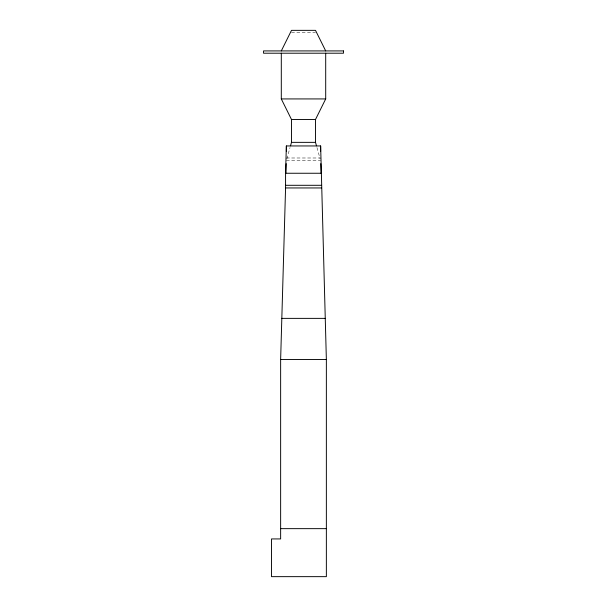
<?xml version="1.0" encoding="UTF-8"?>
<svg xmlns="http://www.w3.org/2000/svg" width="607" height="607" viewBox="0 0 607 607"><rect width="100%" height="100%" fill="white"/><g stroke="black" fill="none" stroke-linecap="round" stroke-linejoin="round"><path stroke-width="0.46" stroke-dasharray="3.04 2.28" d="M286.845 158.897L290.032 147.577M291.497 32.634L315.503 32.634M286.36 157.987L320.64 157.987M286.36 160.643L320.64 160.643M316.968 147.577L320.155 158.897"/><path stroke-width="0.91" d="M285.571 173.253L286.36 145.946L320.64 145.946L326.361 359.503L326.361 576.65L271.496 576.65L271.496 538.933L280.639 538.933L280.639 359.503L285.571 187.95L285.571 173.253L321.429 173.253M285.927 173.056L286.193 163.632M290.518 145.839L291.497 142.357L291.497 119.496L281.299 98.926L281.299 53.211M281.299 50.92L291.497 30.35L315.503 30.35L325.701 50.92M316.482 145.839L315.503 142.357L315.503 119.496L325.701 98.926L325.701 53.211M281.299 98.926L325.701 98.926M291.497 119.496L315.503 119.496M291.497 142.357L315.503 142.357M285.571 185.294L321.429 185.294M285.571 187.95L321.429 187.95M281.823 318.372L325.177 318.372M280.639 359.503L326.361 359.503M280.639 528.651L326.361 528.651M320.807 163.632L321.073 173.056M320.64 145.946L320.64 151.5M286.36 145.946L286.36 151.5M343.463 50.92L263.537 50.92L263.537 53.211L343.463 53.211L343.463 50.92"/></g></svg>
